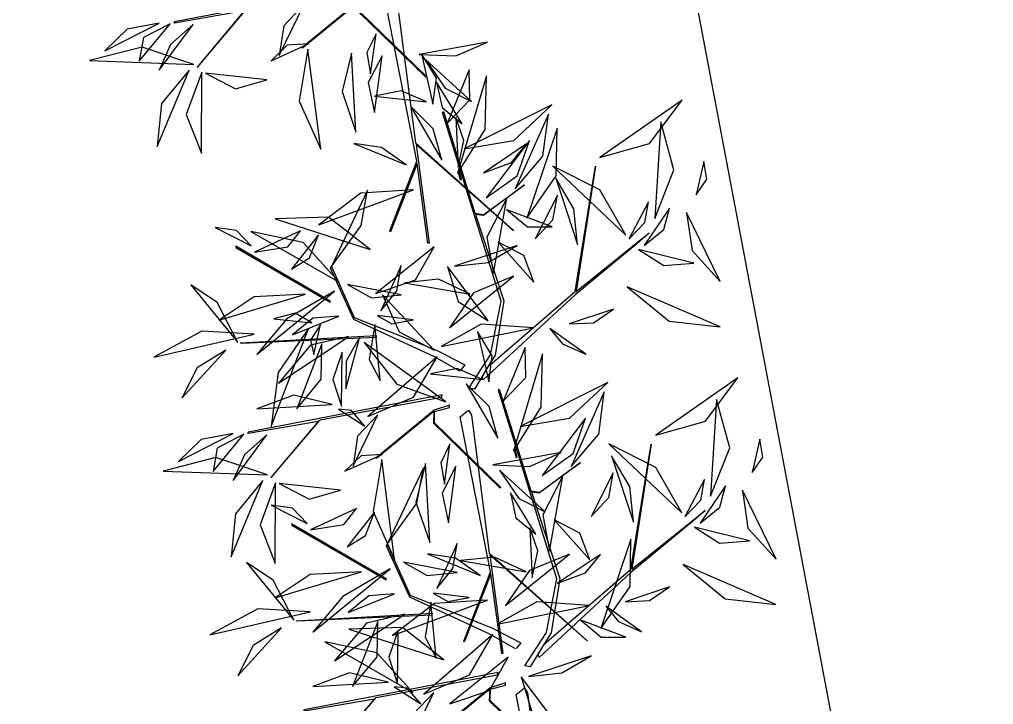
# Model space of a CAD drawing. Header units: centimetres. Extents: x 197412 to 267601, y -375791 to -305433.
# Drawn here: x 207316 to 209182, y -358954 to -357643 of the extents above; entities that cross this region are included whole.
import ezdxf

# ---------------------------------------------------------------- set-up
doc = ezdxf.new("R2010")
doc.units = ezdxf.units.CM
doc.layers.add('3-BAT C-Niveau 0', color=250, linetype='Continuous')

# ---------------------------------------------------------------- blocks, each defined once
blk = doc.blocks.new('Groupe-224-1')
at = {"linetype": 'Continuous', "flags": 128}
for points in [[(12517.13, -48564.36), (12530.6, -48562.01), (12521.48, -48572.83), (12521.62, -48572.78), (12530.92, -48561.79), (12554.18, -48557.44), (12554.31, -48557), (12517.14, -48564.14), (12517.02, -48564.38), (12517.09, -48564.37)], [(12571.79, -48631.05), (12567, -48628.31), (12551.52, -48621.16), (12547.05, -48611.36), (12547.22, -48611.02), (12551.59, -48620.76), (12567.37, -48627.06), (12572.81, -48629.87), (12571.89, -48631)], [(12531.27, -48642.95), (12544.75, -48640.6), (12535.63, -48651.42), (12535.77, -48651.37), (12545.06, -48640.38), (12568.32, -48636.03), (12568.45, -48635.59), (12531.28, -48642.73), (12531.16, -48642.97), (12531.23, -48642.96)], [(12582.5, -48684.22), (12577.71, -48681.48), (12562.23, -48674.33), (12557.76, -48664.54), (12557.93, -48664.19), (12562.3, -48673.94), (12578.08, -48680.24), (12583.52, -48683.05), (12582.6, -48684.17)], [(12541.98, -48696.13), (12555.46, -48693.78), (12546.34, -48704.6), (12546.48, -48704.54), (12555.77, -48693.56), (12579.03, -48689.21), (12579.16, -48688.76), (12541.99, -48695.91), (12541.87, -48696.15), (12541.95, -48696.14)]]:
    blk.add_lwpolyline(points, dxfattribs=at)
for points in [[(12555.71, -48558.95), (12552.75, -48559.95), (12541.58, -48569.11), (12541.76, -48569.08), (12552.72, -48560.13), (12552.61, -48562.44), (12565.27, -48574.72), (12565.54, -48574.76), (12552.79, -48562.36), (12552.85, -48560.18), (12555.72, -48559.42)], [(12582.12, -48604.18), (12563.43, -48587.64), (12565.94, -48606.54), (12565.7, -48606.52), (12563.64, -48591.3), (12558.51, -48604.37), (12558.43, -48604.2), (12563.58, -48590.87), (12557.75, -48561.2), (12559.36, -48559.93), (12559.91, -48560.9), (12563.32, -48587.35), (12581.95, -48604)], [(12573.55, -48634.29), (12577.71, -48627.92), (12579.72, -48617.64), (12568.49, -48581.54), (12568.67, -48581.34), (12574.71, -48600.78), (12576.42, -48601.06), (12584.23, -48595.38), (12576.33, -48601.23), (12574.82, -48601.07), (12580.25, -48617.6), (12578.58, -48627.99), (12577.2, -48630.21), (12593.9, -48615.78), (12597.79, -48591.83), (12594.09, -48615.77), (12608.11, -48604.58), (12605.7, -48606.68), (12593.89, -48616.41), (12576.28, -48632.69), (12576.09, -48632.19), (12577.2, -48630.21), (12574.61, -48634.52)], [(12546.98, -48617.84), (12546.98, -48617.65), (12528.89, -48607.13), (12528.93, -48607.4)], [(12530.04, -48625.78), (12529.82, -48625.66), (12555.79, -48624.24), (12555.77, -48624.63)], [(12584.26, -48687.47), (12588.42, -48681.1), (12590.43, -48670.82), (12579.2, -48634.72), (12579.38, -48634.51), (12585.42, -48653.96), (12587.13, -48654.24), (12594.94, -48648.55), (12587.04, -48654.4), (12585.53, -48654.25), (12590.96, -48670.77), (12589.29, -48681.17), (12587.91, -48683.39), (12604.61, -48668.95), (12608.5, -48645.01), (12604.8, -48668.95), (12618.83, -48657.76), (12616.41, -48659.86), (12604.6, -48669.59), (12586.99, -48685.87), (12586.8, -48685.36), (12587.91, -48683.39), (12585.32, -48687.7)], [(12569.85, -48637.54), (12566.9, -48638.54), (12555.73, -48647.7), (12555.91, -48647.67), (12566.86, -48638.72), (12566.76, -48641.03), (12579.42, -48653.31), (12579.68, -48653.35), (12566.94, -48640.95), (12567, -48638.77), (12569.86, -48638.01)], [(12596.26, -48682.78), (12577.57, -48666.23), (12580.09, -48685.13), (12579.85, -48685.11), (12577.78, -48669.89), (12572.66, -48682.96), (12572.57, -48682.79), (12577.72, -48669.46), (12571.89, -48639.79), (12573.5, -48638.52), (12574.06, -48639.49), (12577.46, -48665.94), (12596.09, -48682.59)], [(12557.69, -48671.02), (12557.69, -48670.83), (12539.6, -48660.31), (12539.64, -48660.57)], [(12540.75, -48678.96), (12540.53, -48678.84), (12566.51, -48677.42), (12566.48, -48677.81)], [(12580.56, -48690.71), (12577.61, -48691.72), (12566.44, -48700.88), (12566.62, -48700.85), (12577.57, -48691.9), (12577.47, -48694.21), (12590.13, -48706.49), (12590.39, -48706.53), (12577.65, -48694.13), (12577.71, -48691.95), (12580.57, -48691.19)], [(12606.97, -48735.95), (12588.28, -48719.41), (12590.8, -48738.31), (12590.56, -48738.29), (12588.49, -48723.06), (12583.37, -48736.14), (12583.28, -48735.97), (12588.43, -48722.64), (12582.61, -48692.96), (12584.21, -48691.7), (12584.77, -48692.67), (12588.17, -48719.12), (12606.8, -48735.76)]]:
    blk.add_lwpolyline(points, close=True, dxfattribs=at)
at = {"linetype": 'Continuous'}
for points in [[(12541.97, -48560.8, -207.06), (12538.09, -48564.92, -208.24), (12537.22, -48570.63, -209.24), (12537.22, -48570.63, -209.24), (12541.97, -48560.8, -207.06)], [(12514.23, -48564.42, -174.84), (12508.11, -48565.56, -175.45), (12503.79, -48569.74, -176.76), (12503.79, -48569.74, -176.76), (12514.23, -48564.42, -174.84)], [(12516.3, -48564.55, -174.58), (12511.21, -48567.19, -172.2), (12510.4, -48571.69, -168.43), (12510.4, -48571.69, -168.43), (12516.3, -48564.55, -174.58)], [(12520.71, -48564.67, -186.97), (12516.4, -48568.51, -187.38), (12514.23, -48573.4, -185.5), (12514.23, -48573.4, -185.5), (12520.71, -48564.67, -186.97)], [(12555.79, -48566.45, -197.01), (12554.02, -48570.05, -196.39), (12554.72, -48574.12, -196.61), (12554.72, -48574.12, -196.61), (12555.79, -48566.45, -197.01)], [(12520.84, -48572.33, -186.41), (12510.97, -48569.03, -187.61), (12500.87, -48571.59, -186.97), (12500.87, -48571.59, -186.97), (12520.84, -48572.33, -186.41)], [(12542.81, -48568.4, -179.83), (12538.76, -48568.65, -178.67), (12535.67, -48571.62, -177.99), (12535.67, -48571.62, -177.99), (12542.81, -48568.4, -179.83)], [(12564, -48570.42, -183.78), (12571.04, -48570.7, -183.14), (12577.1, -48568.06, -184.94), (12577.1, -48568.06, -184.94), (12564, -48570.42, -183.78)], [(12542.72, -48569.39, -179.52), (12541.06, -48579.37, -178.73), (12545.17, -48588.56, -177.91), (12545.17, -48588.56, -177.91), (12542.72, -48569.39, -179.52)], [(12551.1, -48570.17, -247.3), (12549.27, -48577.53, -244.69), (12551.92, -48585.3, -243.35), (12551.92, -48585.3, -243.35), (12551.1, -48570.17, -247.3)], [(12551.1, -48570.17, -247.3), (12549.27, -48577.53, -244.69), (12551.92, -48585.3, -243.35), (12551.92, -48585.3, -243.35), (12551.1, -48570.17, -247.3)], [(12556.92, -48570.67, -186.16), (12554.28, -48575.8, -185.75), (12555.49, -48581.54, -185.13), (12555.49, -48581.54, -185.13), (12556.92, -48570.67, -186.16)], [(12566.68, -48579.94, -183.73), (12567.32, -48574.95, -181.29), (12564.5, -48570.27, -179.52), (12564.5, -48570.27, -179.52), (12566.68, -48579.94, -183.73)], [(12565.28, -48571.43, -176.88), (12569.01, -48576.85, -176.9), (12574.05, -48579.4, -174.04), (12574.05, -48579.4, -174.04), (12565.28, -48571.43, -176.88)], [(12519.94, -48573.42, -186.4), (12514.69, -48579.81, -186.75), (12513.85, -48588.01, -187), (12513.85, -48588.01, -187), (12519.94, -48573.42, -186.4)], [(12522.39, -48573.83, -182.25), (12519.42, -48581.9, -178.08), (12522.33, -48589.29, -173.29), (12522.33, -48589.29, -173.29), (12522.39, -48573.83, -182.25)], [(12523.09, -48573.99, -181.99), (12528.82, -48576.99, -181.12), (12534.82, -48575.27, -179.03), (12534.82, -48575.27, -179.03), (12523.09, -48573.99, -181.99)], [(12569.39, -48583.65, -194.21), (12573.76, -48579.12, -192.81), (12573.62, -48573.36, -190.06), (12573.62, -48573.36, -190.06), (12569.39, -48583.65, -194.21)], [(12569.39, -48583.65, -194.21), (12573.76, -48579.12, -192.81), (12573.62, -48573.36, -190.06), (12573.62, -48573.36, -190.06), (12569.39, -48583.65, -194.21)], [(12571.38, -48593.19, -206.43), (12576.66, -48584.79, -204.4), (12576.92, -48574.53, -204.36), (12576.92, -48574.53, -204.36), (12571.38, -48593.19, -206.43)], [(12571.38, -48593.19, -206.43), (12576.66, -48584.79, -204.4), (12576.92, -48574.53, -204.36), (12576.92, -48574.53, -204.36), (12571.38, -48593.19, -206.43)], [(12567.35, -48575.74, -161.32), (12568.44, -48580.56, -161.24), (12572.25, -48583.67, -160.95), (12572.25, -48583.67, -160.95), (12567.35, -48575.74, -161.32)], [(12565.43, -48579.45, -183.47), (12560.59, -48577.38, -183.7), (12555.47, -48578.39, -184.07), (12555.47, -48578.39, -184.07), (12565.43, -48579.45, -183.47)], [(12565.43, -48579.45, -183.47), (12560.59, -48577.38, -183.7), (12555.47, -48578.39, -184.07), (12555.47, -48578.39, -184.07), (12565.43, -48579.45, -183.47)], [(12568.4, -48590.68, -199.98), (12566.73, -48584.64, -200.36), (12562.35, -48580.34, -199.46), (12562.35, -48580.34, -199.46), (12568.4, -48590.68, -199.98)], [(12572.64, -48588.48, -194.97), (12582.14, -48586.86, -192.57), (12589.44, -48580.06, -191.31), (12589.44, -48580.06, -191.31), (12572.64, -48588.48, -194.97)], [(12598.63, -48590.16, -215.07), (12608.15, -48587.43, -213.8), (12614.39, -48579.16, -214.42), (12614.39, -48579.16, -214.42), (12598.63, -48590.16, -215.07)], [(12582.42, -48596.17, -201.48), (12587.72, -48589.91, -202.35), (12588.79, -48581.87, -201.76), (12588.79, -48581.87, -201.76), (12582.42, -48596.17, -201.48)], [(12571.5, -48591.98, -223.21), (12572.6, -48586.89, -222.61), (12571.07, -48582.46, -220.88), (12571.07, -48582.46, -220.88), (12571.5, -48591.98, -223.21)], [(12571.5, -48591.98, -223.21), (12572.6, -48586.89, -222.61), (12571.07, -48582.46, -220.88), (12571.07, -48582.46, -220.88), (12571.5, -48591.98, -223.21)], [(12609.15, -48601.83, -228.35), (12612.82, -48592.53, -229.1), (12610.3, -48583.32, -232.12), (12610.3, -48583.32, -232.12), (12609.15, -48601.83, -228.35)], [(12584.68, -48601.73, -207.25), (12590.29, -48593.68, -205.29), (12590.47, -48584.61, -201.98), (12590.47, -48584.61, -201.98), (12584.68, -48601.73, -207.25)], [(12561.55, -48591.57, -228.81), (12556.82, -48588.25, -229.15), (12551.5, -48587.45, -227.32), (12551.5, -48587.45, -227.32), (12561.55, -48591.57, -228.81)], [(12576.4, -48593.05, -210.84), (12581.73, -48591.1, -209.98), (12584.61, -48587.55, -207.2), (12584.61, -48587.55, -207.2), (12576.4, -48593.05, -210.84)], [(12576.89, -48597.85, -207.16), (12582.82, -48593.67, -205.48), (12585.16, -48586.86, -203.83), (12585.16, -48586.86, -203.83), (12576.89, -48597.85, -207.16)], [(12576.89, -48597.85, -207.16), (12582.82, -48593.67, -205.48), (12585.16, -48586.86, -203.83), (12585.16, -48586.86, -203.83), (12576.89, -48597.85, -207.16)], [(12617.08, -48597.27, -211.21), (12619.14, -48594.32, -209.03), (12618.57, -48590.93, -206.71), (12618.57, -48590.93, -206.71), (12617.08, -48597.27, -211.21)], [(12617.08, -48597.27, -211.21), (12619.14, -48594.32, -209.03), (12618.57, -48590.93, -206.71), (12618.57, -48590.93, -206.71), (12617.08, -48597.27, -211.21)], [(12571.9, -48594.43, -203.84), (12572.12, -48594.33, -203.87), (12571.67, -48592.65, -202.04), (12571.46, -48592.75, -202.02), (12571.9, -48594.43, -203.84)], [(12603.65, -48605.04, -228.97), (12598.65, -48596.32, -227.8), (12589.65, -48591.79, -227.09), (12589.65, -48591.79, -227.09), (12603.65, -48605.04, -228.97)], [(12594.38, -48606.82, -196.26), (12593.66, -48599.96, -195.05), (12590.18, -48594.1, -196.39), (12590.18, -48594.1, -196.39), (12594.38, -48606.82, -196.26)], [(12562.96, -48596.35, -225.36), (12552.85, -48596.98, -224.7), (12544.81, -48603.06, -224), (12544.81, -48603.06, -224), (12562.96, -48596.35, -225.36)], [(12547.22, -48611.02, -197.23), (12552.89, -48603.14, -194.28), (12554.16, -48596.4, -188.42), (12554.16, -48596.4, -188.42), (12547.22, -48611.02, -197.23)], [(12580.85, -48597.92, -188.89), (12576.98, -48605.42, -185.79), (12578.29, -48612.37, -181.22), (12578.29, -48612.37, -181.22), (12580.85, -48597.92, -188.89)], [(12586.25, -48605.7, -195.33), (12589.63, -48602.09, -195.1), (12590.51, -48597.37, -194.26), (12590.51, -48597.37, -194.26), (12586.25, -48605.7, -195.33)], [(12604.19, -48605.76, -229.3), (12607.28, -48602.57, -228.25), (12607.98, -48598.62, -226.49), (12607.98, -48598.62, -226.49), (12604.19, -48605.76, -229.3)], [(12580.82, -48600.15, -215.21), (12584.77, -48603.42, -213.09), (12589.51, -48603.42, -210.46), (12589.51, -48603.42, -210.46), (12580.82, -48600.15, -215.21)], [(12607.16, -48606.97, -232.75), (12610.9, -48603.9, -233.5), (12612, -48599.85, -235.42), (12612, -48599.85, -235.42), (12607.16, -48606.97, -232.75)], [(12615.25, -48600.66, -212.86), (12616.31, -48607.94, -209.91), (12621.72, -48613.9, -208.14), (12621.72, -48613.9, -208.14), (12615.25, -48600.66, -212.86)], [(12615.25, -48600.66, -212.86), (12616.31, -48607.94, -209.91), (12621.72, -48613.9, -208.14), (12621.72, -48613.9, -208.14), (12615.25, -48600.66, -212.86)], [(12554.62, -48607.73, -220.85), (12546.69, -48601.58, -221.31), (12536.44, -48601.86, -222.56), (12536.44, -48601.86, -222.56), (12554.62, -48607.73, -220.85)], [(12531.86, -48607.03, -211.6), (12529.05, -48604.14, -211.07), (12524.95, -48603.56, -211.1), (12524.95, -48603.56, -211.1), (12531.86, -48607.03, -211.6)], [(12548.68, -48614.02, -220.09), (12541.81, -48606.43, -220.53), (12531.79, -48604.33, -219.34), (12531.79, -48604.33, -219.34), (12548.68, -48614.02, -220.09)], [(12532.5, -48608.27, -202.5), (12538.9, -48607.25, -200.11), (12541.32, -48604.2, -195.35), (12541.32, -48604.2, -195.35), (12532.5, -48608.27, -202.5)], [(12539.55, -48611.51, -218.46), (12543.01, -48609.36, -216.39), (12544.74, -48604.92, -215.43), (12544.74, -48604.92, -215.43), (12539.55, -48611.51, -218.46)], [(12586.01, -48614, -184.69), (12584.09, -48608.93, -183.17), (12579.17, -48606.37, -181.63), (12579.17, -48606.37, -181.63), (12586.01, -48614, -184.69)], [(12555.76, -48616.18, -210.57), (12563.33, -48613.59, -206.9), (12566.93, -48607.22, -202.54), (12566.93, -48607.22, -202.54), (12555.76, -48616.18, -210.57)], [(12570.8, -48610.94, -200.44), (12577.22, -48610.24, -199.26), (12582.83, -48607, -200.49), (12582.83, -48607, -200.49), (12570.8, -48610.94, -200.44)], [(12606.06, -48607.78, -232.48), (12610.87, -48610.85, -232.45), (12616.63, -48610.38, -231.83), (12616.63, -48610.38, -231.83), (12606.06, -48607.78, -232.48)], [(12556.7, -48619.48, -202.12), (12559.74, -48615.65, -201.54), (12560.61, -48610.85, -202.14), (12560.61, -48610.85, -202.14), (12556.7, -48619.48, -202.12)], [(12569.45, -48611.02, -200.73), (12571.47, -48617.71, -197.34), (12577.25, -48621.41, -193.77), (12577.25, -48621.41, -193.77), (12569.45, -48611.02, -200.73)], [(12569.45, -48611.02, -200.73), (12571.47, -48617.71, -197.34), (12577.25, -48621.41, -193.77), (12577.25, -48621.41, -193.77), (12569.45, -48611.02, -200.73)], [(12573.82, -48616.34, -185.42), (12567.72, -48613.47, -185.31), (12561.25, -48614.11, -184.01), (12561.25, -48614.11, -184.01), (12573.82, -48616.34, -185.42)], [(12582.1, -48612.89, -205.3), (12574.46, -48616.04, -204.92), (12569.87, -48622.76, -203.9), (12569.87, -48622.76, -203.9), (12582.1, -48612.89, -205.3)], [(12529.32, -48625.58, -214.21), (12525.36, -48617.91, -211.43), (12520.27, -48614.52, -206.15), (12520.27, -48614.52, -206.15), (12529.32, -48625.58, -214.21)], [(12547.78, -48615.71, -210.1), (12538.7, -48621.05, -209.96), (12532.91, -48627.85, -205.95), (12532.91, -48627.85, -205.95), (12547.78, -48615.71, -210.1)], [(12550.3, -48614.47, -199.77), (12554.87, -48617.02, -197.57), (12560.58, -48616.44, -196.35), (12560.58, -48616.44, -196.35), (12550.3, -48614.47, -199.77)], [(12603.89, -48614.92, -223.66), (12611.91, -48621.47, -222.36), (12621.66, -48622.54, -219.58), (12621.66, -48622.54, -219.58), (12603.89, -48614.92, -223.66)], [(12542.26, -48616.31, -221.24), (12532.45, -48616.81, -218.96), (12525.73, -48621.31, -214.31), (12525.73, -48621.31, -214.31), (12542.26, -48616.31, -221.24)], [(12556.99, -48616.42, -217.22), (12560.18, -48623.51, -219.34), (12566.89, -48627.04, -221.55), (12566.89, -48627.04, -221.55), (12556.99, -48616.42, -217.22)], [(12592.79, -48622.02, -172.05), (12597.43, -48621.81, -171.7), (12601.27, -48619.19, -172.02), (12601.27, -48619.19, -172.02), (12592.79, -48622.02, -172.05)], [(12592.79, -48622.02, -172.05), (12597.43, -48621.81, -171.7), (12601.27, -48619.19, -172.02), (12601.27, -48619.19, -172.02), (12592.79, -48622.02, -172.05)], [(12543.49, -48621.82, -213.12), (12540.25, -48619.97, -210.71), (12536.2, -48621.02, -208.62), (12536.2, -48621.02, -208.62), (12543.49, -48621.82, -213.12)], [(12543.49, -48621.82, -213.12), (12540.25, -48619.97, -210.71), (12536.2, -48621.02, -208.62), (12536.2, -48621.02, -208.62), (12543.49, -48621.82, -213.12)], [(12548.62, -48620.52, -207.72), (12543.65, -48620.9, -206.62), (12539.75, -48624.09, -205.86), (12539.75, -48624.09, -205.86), (12548.62, -48620.52, -207.72)], [(12556, -48620.38, -202.35), (12558.82, -48621.97, -200.21), (12562.87, -48621.25, -199.09), (12562.87, -48621.25, -199.09), (12556, -48620.38, -202.35)], [(12542.84, -48622.88, -212.64), (12536.99, -48631.33, -211.07), (12535.68, -48641.67, -212.06), (12535.68, -48641.67, -212.06), (12542.84, -48622.88, -212.64)], [(12542.84, -48622.88, -212.64), (12536.99, -48631.33, -211.07), (12535.68, -48641.67, -212.06), (12535.68, -48641.67, -212.06), (12542.84, -48622.88, -212.64)], [(12545.14, -48622.15, -212.09), (12543.22, -48625.15, -209.87), (12543.85, -48627.84, -207.1), (12543.85, -48627.84, -207.1), (12545.14, -48622.15, -212.09)], [(12545.14, -48622.15, -212.09), (12543.22, -48625.15, -209.87), (12543.85, -48627.84, -207.1), (12543.85, -48627.84, -207.1), (12545.14, -48622.15, -212.09)], [(12555.54, -48622.09, -198.87), (12554.43, -48628.82, -195.41), (12556.57, -48632.83, -190.33), (12556.57, -48632.83, -190.33), (12555.54, -48622.09, -198.87)], [(12585.96, -48622.73, -176.08), (12575.88, -48622.05, -174.79), (12568.25, -48626.32, -170.69), (12568.25, -48626.32, -170.69), (12585.96, -48622.73, -176.08)], [(12589.09, -48622.91, -171.59), (12591.49, -48625.82, -169.03), (12595.94, -48627.78, -167.96), (12595.94, -48627.78, -167.96), (12589.09, -48622.91, -171.59)], [(12532.41, -48623.95, -223.19), (12522.4, -48623.38, -225.59), (12513.23, -48628.4, -225.79), (12513.23, -48628.4, -225.79), (12532.41, -48623.95, -223.19)], [(12532.41, -48623.95, -223.19), (12522.4, -48623.38, -225.59), (12513.23, -48628.4, -225.79), (12513.23, -48628.4, -225.79), (12532.41, -48623.95, -223.19)], [(12550.58, -48624.44, -233.25), (12543.2, -48626.11, -238.65), (12537.08, -48633.33, -241.93), (12537.08, -48633.33, -241.93), (12550.58, -48624.44, -233.25)], [(12552.68, -48624.46, -204.62), (12550.05, -48629.15, -205.07), (12549.98, -48634.45, -204.23), (12549.98, -48634.45, -204.23), (12552.68, -48624.46, -204.62)], [(12577.39, -48633.12, -183.73), (12578.03, -48628.13, -181.29), (12575.21, -48623.45, -179.52), (12575.21, -48623.45, -179.52), (12577.39, -48633.12, -183.73)], [(12526.97, -48627.06, -215.73), (12521.5, -48630.41, -216.78), (12518.56, -48636.24, -215.22), (12518.56, -48636.24, -215.22), (12526.97, -48627.06, -215.73)], [(12526.97, -48627.06, -215.73), (12521.5, -48630.41, -216.78), (12518.56, -48636.24, -215.22), (12518.56, -48636.24, -215.22), (12526.97, -48627.06, -215.73)], [(12540.57, -48638.27, -189.87), (12545.27, -48632.62, -186.93), (12545.38, -48625.85, -183.27), (12545.38, -48625.85, -183.27), (12540.57, -48638.27, -189.87)], [(12553.48, -48625.55, -204.31), (12559.78, -48633.54, -204.16), (12569.11, -48636.9, -202.67), (12569.11, -48636.9, -202.67), (12553.48, -48625.55, -204.31)], [(12580.1, -48636.83, -194.21), (12584.47, -48632.29, -192.81), (12584.33, -48626.54, -190.06), (12584.33, -48626.54, -190.06), (12580.1, -48636.83, -194.21)], [(12580.1, -48636.83, -194.21), (12584.47, -48632.29, -192.81), (12584.33, -48626.54, -190.06), (12584.33, -48626.54, -190.06), (12580.1, -48636.83, -194.21)], [(12549.31, -48627.45, -229.03), (12547.52, -48632.64, -227.48), (12549.14, -48637.79, -225.66), (12549.14, -48637.79, -225.66), (12549.31, -48627.45, -229.03)], [(12554.2, -48639.73, -178.9), (12562.97, -48636.02, -176.01), (12567.45, -48628.29, -172.29), (12567.45, -48628.29, -172.29), (12554.2, -48639.73, -178.9)], [(12554.2, -48639.73, -178.9), (12562.97, -48636.02, -176.01), (12567.45, -48628.29, -172.29), (12567.45, -48628.29, -172.29), (12554.2, -48639.73, -178.9)], [(12582.09, -48646.37, -206.43), (12587.37, -48637.96, -204.4), (12587.64, -48627.71, -204.36), (12587.64, -48627.71, -204.36), (12582.09, -48646.37, -206.43)], [(12582.09, -48646.37, -206.43), (12587.37, -48637.96, -204.4), (12587.64, -48627.71, -204.36), (12587.64, -48627.71, -204.36), (12582.09, -48646.37, -206.43)], [(12576.14, -48632.63, -183.47), (12571.3, -48630.55, -183.7), (12566.18, -48631.57, -184.07), (12566.18, -48631.57, -184.07), (12576.14, -48632.63, -183.47)], [(12576.14, -48632.63, -183.47), (12571.3, -48630.55, -183.7), (12566.18, -48631.57, -184.07), (12566.18, -48631.57, -184.07), (12576.14, -48632.63, -183.47)], [(12609.34, -48643.33, -215.07), (12618.86, -48640.6, -213.8), (12625.1, -48632.33, -214.42), (12625.1, -48632.33, -214.42), (12609.34, -48643.33, -215.07)], [(12579.11, -48643.86, -199.98), (12577.45, -48637.82, -200.36), (12573.06, -48633.51, -199.46), (12573.06, -48633.51, -199.46), (12579.11, -48643.86, -199.98)], [(12583.35, -48641.66, -194.97), (12592.85, -48640.03, -192.57), (12600.15, -48633.23, -191.31), (12600.15, -48633.23, -191.31), (12583.35, -48641.66, -194.97)], [(12547.39, -48637.44, -200.41), (12540, -48635.66, -200.32), (12532.93, -48638.29, -200.54), (12532.93, -48638.29, -200.54), (12547.39, -48637.44, -200.41)], [(12593.13, -48649.34, -201.48), (12598.43, -48643.09, -202.35), (12599.5, -48635.04, -201.76), (12599.5, -48635.04, -201.76), (12593.13, -48649.34, -201.48)], [(12619.86, -48655.01, -228.35), (12623.54, -48645.71, -229.1), (12621.01, -48636.5, -232.12), (12621.01, -48636.5, -232.12), (12619.86, -48655.01, -228.35)], [(12553.62, -48641.6, -177.75), (12551.04, -48638.56, -175.38), (12548.55, -48638.31, -172.12), (12548.55, -48638.31, -172.12), (12553.62, -48641.6, -177.75)], [(12556.11, -48639.39, -207.06), (12552.23, -48643.51, -208.24), (12551.37, -48649.22, -209.24), (12551.37, -48649.22, -209.24), (12556.11, -48639.39, -207.06)], [(12587.6, -48651.03, -207.16), (12593.53, -48646.85, -205.48), (12595.87, -48640.04, -203.83), (12595.87, -48640.04, -203.83), (12587.6, -48651.03, -207.16)], [(12587.6, -48651.03, -207.16), (12593.53, -48646.85, -205.48), (12595.87, -48640.04, -203.83), (12595.87, -48640.04, -203.83), (12587.6, -48651.03, -207.16)], [(12528.37, -48643.01, -174.84), (12522.25, -48644.15, -175.45), (12517.94, -48648.33, -176.76), (12517.94, -48648.33, -176.76), (12528.37, -48643.01, -174.84)], [(12530.44, -48643.14, -174.58), (12525.36, -48645.79, -172.2), (12524.54, -48650.28, -168.43), (12524.54, -48650.28, -168.43), (12530.44, -48643.14, -174.58)], [(12534.85, -48643.26, -186.97), (12530.55, -48647.1, -187.38), (12528.38, -48651.99, -185.5), (12528.38, -48651.99, -185.5), (12534.85, -48643.26, -186.97)], [(12569.93, -48645.04, -197.01), (12568.17, -48648.64, -196.39), (12568.86, -48652.71, -196.61), (12568.86, -48652.71, -196.61), (12569.93, -48645.04, -197.01)], [(12614.37, -48658.21, -228.97), (12609.36, -48649.49, -227.8), (12600.36, -48644.97, -227.09), (12600.36, -48644.97, -227.09), (12614.37, -48658.21, -228.97)], [(12627.79, -48650.45, -211.21), (12629.86, -48647.5, -209.03), (12629.28, -48644.11, -206.71), (12629.28, -48644.11, -206.71), (12627.79, -48650.45, -211.21)], [(12627.79, -48650.45, -211.21), (12629.86, -48647.5, -209.03), (12629.28, -48644.11, -206.71), (12629.28, -48644.11, -206.71), (12627.79, -48650.45, -211.21)], [(12556.95, -48646.99, -179.83), (12552.91, -48647.24, -178.67), (12549.82, -48650.21, -177.99), (12549.82, -48650.21, -177.99), (12556.95, -48646.99, -179.83)], [(12578.15, -48649.01, -183.78), (12585.18, -48649.29, -183.14), (12591.24, -48646.65, -184.94), (12591.24, -48646.65, -184.94), (12578.15, -48649.01, -183.78)], [(12582.61, -48647.61, -203.84), (12582.83, -48647.51, -203.87), (12582.38, -48645.83, -202.04), (12582.17, -48645.93, -202.02), (12582.61, -48647.61, -203.84)], [(12605.09, -48660, -196.26), (12604.37, -48653.13, -195.05), (12600.89, -48647.28, -196.39), (12600.89, -48647.28, -196.39), (12605.09, -48660, -196.26)], [(12534.98, -48650.92, -186.41), (12525.11, -48647.62, -187.61), (12515.01, -48650.18, -186.97), (12515.01, -48650.18, -186.97), (12534.98, -48650.92, -186.41)], [(12556.87, -48647.98, -179.52), (12555.2, -48657.96, -178.73), (12559.32, -48667.15, -177.91), (12559.32, -48667.15, -177.91), (12556.87, -48647.98, -179.52)], [(12565.24, -48648.76, -247.3), (12563.41, -48656.13, -244.69), (12566.06, -48663.89, -243.35), (12566.06, -48663.89, -243.35), (12565.24, -48648.76, -247.3)], [(12565.24, -48648.76, -247.3), (12563.41, -48656.13, -244.69), (12566.06, -48663.89, -243.35), (12566.06, -48663.89, -243.35), (12565.24, -48648.76, -247.3)], [(12571.06, -48649.26, -186.16), (12568.42, -48654.39, -185.75), (12569.63, -48660.13, -185.13), (12569.63, -48660.13, -185.13), (12571.06, -48649.26, -186.16)], [(12557.93, -48664.19, -197.23), (12563.6, -48656.32, -194.28), (12564.87, -48649.58, -188.42), (12564.87, -48649.58, -188.42), (12557.93, -48664.19, -197.23)], [(12579.42, -48650.02, -176.88), (12583.15, -48655.44, -176.9), (12588.19, -48657.99, -174.04), (12588.19, -48657.99, -174.04), (12579.42, -48650.02, -176.88)], [(12591.56, -48651.09, -188.89), (12587.69, -48658.59, -185.79), (12589, -48665.55, -181.22), (12589, -48665.55, -181.22), (12591.56, -48651.09, -188.89)], [(12596.96, -48658.88, -195.33), (12600.34, -48655.27, -195.1), (12601.22, -48650.55, -194.26), (12601.22, -48650.55, -194.26), (12596.96, -48658.88, -195.33)], [(12534.08, -48652.01, -186.4), (12528.83, -48658.4, -186.75), (12527.99, -48666.6, -187), (12527.99, -48666.6, -187), (12534.08, -48652.01, -186.4)], [(12536.53, -48652.42, -182.25), (12533.56, -48660.5, -178.08), (12536.47, -48667.88, -173.29), (12536.47, -48667.88, -173.29), (12536.53, -48652.42, -182.25)], [(12537.23, -48652.58, -181.99), (12542.97, -48655.58, -181.12), (12548.97, -48653.86, -179.03), (12548.97, -48653.86, -179.03), (12537.23, -48652.58, -181.99)], [(12614.91, -48658.93, -229.3), (12617.99, -48655.74, -228.25), (12618.69, -48651.8, -226.49), (12618.69, -48651.8, -226.49), (12614.91, -48658.93, -229.3)], [(12617.87, -48660.14, -232.75), (12621.61, -48657.08, -233.5), (12622.71, -48653.03, -235.42), (12622.71, -48653.03, -235.42), (12617.87, -48660.14, -232.75)], [(12581.5, -48654.33, -161.32), (12582.58, -48659.15, -161.24), (12586.4, -48662.26, -160.95), (12586.4, -48662.26, -160.95), (12581.5, -48654.33, -161.32)], [(12625.96, -48653.84, -212.86), (12627.02, -48661.11, -209.91), (12632.43, -48667.07, -208.14), (12632.43, -48667.07, -208.14), (12625.96, -48653.84, -212.86)], [(12625.96, -48653.84, -212.86), (12627.02, -48661.11, -209.91), (12632.43, -48667.07, -208.14), (12632.43, -48667.07, -208.14), (12625.96, -48653.84, -212.86)], [(12542.57, -48660.21, -211.6), (12539.76, -48657.32, -211.07), (12535.66, -48656.74, -211.1), (12535.66, -48656.74, -211.1), (12542.57, -48660.21, -211.6)], [(12543.21, -48661.45, -202.5), (12549.61, -48660.43, -200.11), (12552.03, -48657.37, -195.35), (12552.03, -48657.37, -195.35), (12543.21, -48661.45, -202.5)], [(12550.26, -48664.68, -218.46), (12553.72, -48662.53, -216.39), (12555.45, -48658.09, -215.43), (12555.45, -48658.09, -215.43), (12550.26, -48664.68, -218.46)], [(12596.72, -48667.18, -184.69), (12594.8, -48662.11, -183.17), (12589.88, -48659.55, -181.63), (12589.88, -48659.55, -181.63), (12596.72, -48667.18, -184.69)], [(12585.65, -48670.57, -223.21), (12586.75, -48665.48, -222.61), (12585.21, -48661.05, -220.88), (12585.21, -48661.05, -220.88), (12585.65, -48670.57, -223.21)], [(12585.65, -48670.57, -223.21), (12586.75, -48665.48, -222.61), (12585.21, -48661.05, -220.88), (12585.21, -48661.05, -220.88), (12585.65, -48670.57, -223.21)], [(12616.77, -48660.96, -232.48), (12621.58, -48664.02, -232.45), (12627.34, -48663.56, -231.83), (12627.34, -48663.56, -231.83), (12616.77, -48660.96, -232.48)], [(12567.41, -48672.66, -202.12), (12570.45, -48668.83, -201.54), (12571.32, -48664.03, -202.14), (12571.32, -48664.03, -202.14), (12567.41, -48672.66, -202.12)], [(12598.82, -48680.32, -207.25), (12604.44, -48672.27, -205.29), (12604.61, -48663.2, -201.98), (12604.61, -48663.2, -201.98), (12598.82, -48680.32, -207.25)], [(12575.7, -48670.17, -228.81), (12570.96, -48666.85, -229.15), (12565.64, -48666.04, -227.32), (12565.64, -48666.04, -227.32), (12575.7, -48670.17, -228.81)], [(12592.81, -48666.07, -205.3), (12585.17, -48669.22, -204.92), (12580.58, -48675.93, -203.9), (12580.58, -48675.93, -203.9), (12592.81, -48666.07, -205.3)], [(12590.54, -48671.64, -210.84), (12595.87, -48669.69, -209.98), (12598.76, -48666.14, -207.2), (12598.76, -48666.14, -207.2), (12590.54, -48671.64, -210.84)], [(12540.03, -48678.75, -214.21), (12536.07, -48671.08, -211.43), (12530.98, -48667.7, -206.15), (12530.98, -48667.7, -206.15), (12540.03, -48678.75, -214.21)], [(12561.01, -48667.64, -199.77), (12565.58, -48670.2, -197.57), (12571.29, -48669.62, -196.35), (12571.29, -48669.62, -196.35), (12561.01, -48667.64, -199.77)], [(12584.53, -48669.51, -185.42), (12578.44, -48666.65, -185.31), (12571.97, -48667.29, -184.01), (12571.97, -48667.29, -184.01), (12584.53, -48669.51, -185.42)], [(12614.6, -48668.1, -223.66), (12622.63, -48674.65, -222.36), (12632.37, -48675.72, -219.58), (12632.37, -48675.72, -219.58), (12614.6, -48668.1, -223.66)], [(12552.97, -48669.48, -221.24), (12543.16, -48669.99, -218.96), (12536.44, -48674.49, -214.31), (12536.44, -48674.49, -214.31), (12552.97, -48669.48, -221.24)], [(12558.49, -48668.89, -210.1), (12549.41, -48674.22, -209.96), (12543.63, -48681.02, -205.95), (12543.63, -48681.02, -205.95), (12558.49, -48668.89, -210.1)], [(12559.33, -48673.69, -207.72), (12554.36, -48674.07, -206.62), (12550.46, -48677.27, -205.86), (12550.46, -48677.27, -205.86), (12559.33, -48673.69, -207.72)], [(12566.71, -48673.56, -202.35), (12569.53, -48675.14, -200.21), (12573.58, -48674.43, -199.09), (12573.58, -48674.43, -199.09), (12566.71, -48673.56, -202.35)], [(12603.5, -48675.2, -172.05), (12608.14, -48674.99, -171.7), (12611.98, -48672.37, -172.02), (12611.98, -48672.37, -172.02), (12603.5, -48675.2, -172.05)], [(12603.5, -48675.2, -172.05), (12608.14, -48674.99, -171.7), (12611.98, -48672.37, -172.02), (12611.98, -48672.37, -172.02), (12603.5, -48675.2, -172.05)], [(12577.11, -48674.94, -225.36), (12566.99, -48675.57, -224.7), (12558.95, -48681.65, -224), (12558.95, -48681.65, -224), (12577.11, -48674.94, -225.36)], [(12566.25, -48675.27, -198.87), (12565.15, -48682, -195.41), (12567.29, -48686.01, -190.33), (12567.29, -48686.01, -190.33), (12566.25, -48675.27, -198.87)], [(12596.68, -48675.9, -176.08), (12586.6, -48675.23, -174.79), (12578.96, -48679.5, -170.69), (12578.96, -48679.5, -170.69), (12596.68, -48675.9, -176.08)], [(12543.12, -48677.12, -223.19), (12533.11, -48676.56, -225.59), (12523.94, -48681.58, -225.79), (12523.94, -48681.58, -225.79), (12543.12, -48677.12, -223.19)], [(12543.12, -48677.12, -223.19), (12533.11, -48676.56, -225.59), (12523.94, -48681.58, -225.79), (12523.94, -48681.58, -225.79), (12543.12, -48677.12, -223.19)], [(12599.8, -48676.09, -171.59), (12602.2, -48679, -169.03), (12606.65, -48680.95, -167.96), (12606.65, -48680.95, -167.96), (12599.8, -48676.09, -171.59)], [(12561.29, -48677.62, -233.25), (12553.91, -48679.29, -238.65), (12547.79, -48686.51, -241.93), (12547.79, -48686.51, -241.93), (12561.29, -48677.62, -233.25)], [(12551.28, -48691.45, -189.87), (12555.98, -48685.79, -186.93), (12556.09, -48679.02, -183.27), (12556.09, -48679.02, -183.27), (12551.28, -48691.45, -189.87)], [(12594.97, -48678.74, -215.21), (12598.92, -48682.01, -213.09), (12603.65, -48682.01, -210.46), (12603.65, -48682.01, -210.46), (12594.97, -48678.74, -215.21)], [(12537.68, -48680.23, -215.73), (12532.21, -48683.59, -216.78), (12529.27, -48689.41, -215.22), (12529.27, -48689.41, -215.22), (12537.68, -48680.23, -215.73)], [(12537.68, -48680.23, -215.73), (12532.21, -48683.59, -216.78), (12529.27, -48689.41, -215.22), (12529.27, -48689.41, -215.22), (12537.68, -48680.23, -215.73)], [(12568.76, -48686.32, -220.85), (12560.84, -48680.17, -221.31), (12550.58, -48680.45, -222.56), (12550.58, -48680.45, -222.56), (12568.76, -48686.32, -220.85)], [(12560.02, -48680.63, -229.03), (12558.23, -48685.82, -227.48), (12559.85, -48690.96, -225.66), (12559.85, -48690.96, -225.66), (12560.02, -48680.63, -229.03)], [(12562.82, -48692.61, -220.09), (12555.95, -48685.02, -220.53), (12545.94, -48682.92, -219.34), (12545.94, -48682.92, -219.34), (12562.82, -48692.61, -220.09)], [(12564.91, -48692.9, -178.9), (12573.68, -48689.19, -176.01), (12578.16, -48681.47, -172.29), (12578.16, -48681.47, -172.29), (12564.91, -48692.9, -178.9)], [(12564.91, -48692.9, -178.9), (12573.68, -48689.19, -176.01), (12578.16, -48681.47, -172.29), (12578.16, -48681.47, -172.29), (12564.91, -48692.9, -178.9)], [(12569.91, -48694.77, -210.57), (12577.48, -48692.18, -206.9), (12581.07, -48685.81, -202.54), (12581.07, -48685.81, -202.54), (12569.91, -48694.77, -210.57)], [(12584.95, -48689.54, -200.44), (12591.36, -48688.83, -199.26), (12596.97, -48685.59, -200.49), (12596.97, -48685.59, -200.49), (12584.95, -48689.54, -200.44)], [(12558.1, -48690.61, -200.41), (12550.71, -48688.83, -200.32), (12543.64, -48691.46, -200.54), (12543.64, -48691.46, -200.54), (12558.1, -48690.61, -200.41)], [(12583.6, -48689.61, -200.73), (12585.61, -48696.3, -197.34), (12591.4, -48700, -193.77), (12591.4, -48700, -193.77), (12583.6, -48689.61, -200.73)], [(12583.6, -48689.61, -200.73), (12585.61, -48696.3, -197.34), (12591.4, -48700, -193.77), (12591.4, -48700, -193.77), (12583.6, -48689.61, -200.73)], [(12564.33, -48694.78, -177.75), (12561.75, -48691.74, -175.38), (12559.26, -48691.48, -172.12), (12559.26, -48691.48, -172.12), (12564.33, -48694.78, -177.75)], [(12566.83, -48692.57, -207.06), (12562.94, -48696.69, -208.24), (12562.08, -48702.4, -209.24), (12562.08, -48702.4, -209.24), (12566.83, -48692.57, -207.06)]]:
    blk.add_polyline3d(points, dxfattribs=at)
blk = doc.blocks.new('Groupe-242-1')
blk.add_blockref('Groupe-224-1', (0, 0))

msp = doc.modelspace()

# ---------------------------------------------------------------- linework, layer by layer
at = {"layer": '3-BAT C-Niveau 0', "flags": 128}
msp.add_lwpolyline([(209408.6, -361815.5), (213340, -361071), (213157.5, -360106.9), (213156.8, -360107.1), (213131.7, -359974.5), (210676.7, -360439.4), (209932.4, -356509.2), (212388.1, -356044.2), (211246.4, -350015.8), (207316.4, -350760)], close=True, dxfattribs=at)

# ---------------------------------------------------------------- block references
at = {"layer": '3-BAT C-Niveau 0', "xscale": 10, "yscale": 10, "zscale": 10}
msp.add_blockref('Groupe-242-1', (82441.7, 127994.6), dxfattribs=at)

doc.saveas('drawing.dxf')
